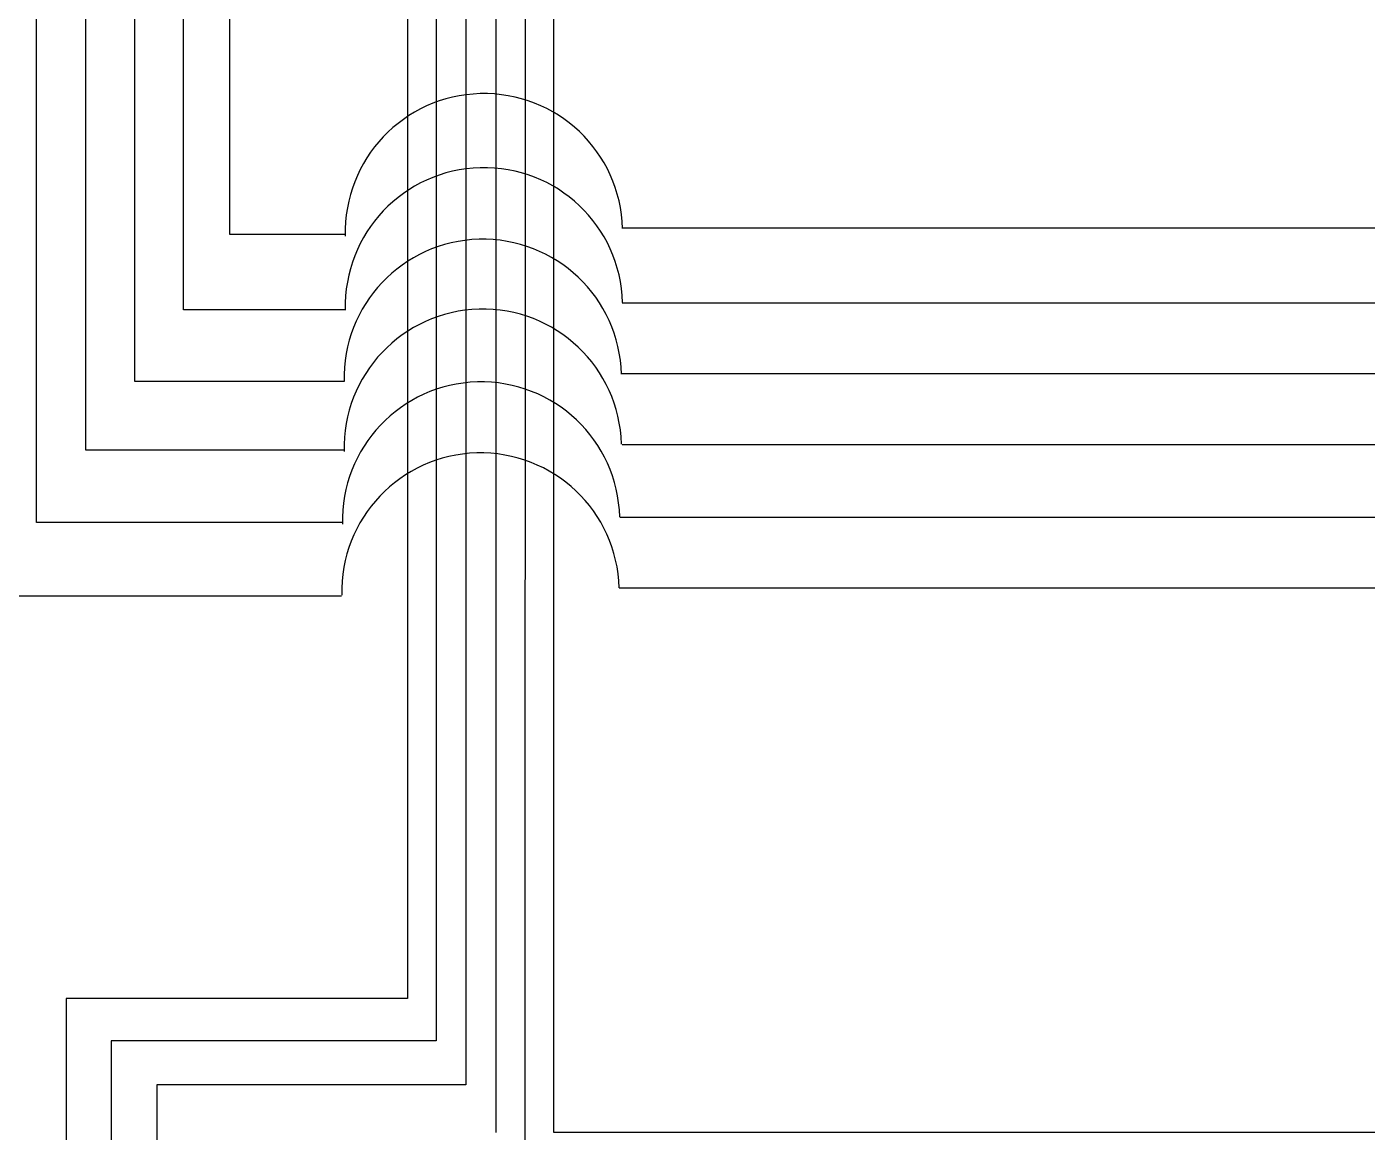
# Model space of a CAD drawing. Header units: inches. Extents: x 110042 to 357611, y 89798 to 292388.
# Drawn here: x 182766 to 203830, y 181194 to 198567 of the extents above; entities that cross this region are included whole.
import ezdxf

# ---------------------------------------------------------------- set-up
doc = ezdxf.new("R2010")
doc.units = ezdxf.units.IN
doc.header["$MEASUREMENT"] = 0

msp = doc.modelspace()

# ---------------------------------------------------------------- linework, layer by layer
at = {"color": 32, "true_color": 0xcd6928}
for p, q in [((182920, 190776), (182920, 262777)), ((183696, 191911), (183696, 262442)), ((184464, 192991), (184464, 262175)), ((185229, 194118), (185229, 261960)), ((185958, 195300), (185949, 261802)), ((187780, 195300), (185958, 195300)), ((231649, 195403), (192129, 195403)), ((230740, 194222), (192124, 194222)), ((187771, 194118), (185229, 194118)), ((187752, 192991), (184464, 192991)), ((229643, 193111), (192112, 193111)), ((187744, 191911), (183696, 191911)), ((228653, 191995), (192121, 191995)), ((227628, 190854), (192085, 190854)), ((187723, 190776), (182920, 190776)), ((187713, 189617), (182142, 189617)), ((226603, 189746), (192073, 189746))]:
    msp.add_line(p, q, dxfattribs=at)
at = {"color": 4}
for p, q in [((188749, 243132), (188749, 183296)), ((189200, 242722), (189200, 182630)), ((189667, 242301), (189667, 181939)), ((190138, 241895), (190138, 181191)), ((190601, 241473), (190594, 178180)), ((191035, 241083), (191043, 181197)), ((188749, 183296), (183387, 183296)), ((183387, 183296), (183387, 144471)), ((189200, 182630), (184090, 182630)), ((184090, 182630), (184090, 146760)), ((189667, 181939), (184809, 181939)), ((184809, 181939), (184809, 166938)), ((191043, 181197), (216003, 181197))]:
    msp.add_line(p, q, dxfattribs=at)
at = {"color": 32, "true_color": 0xcd6928}
for centre in [(189950, 195337), (189950, 194173), (189932, 193048), (189932, 191950), (189905, 190806), (189896, 189690)]:
    msp.add_arc(centre, 2180, 1.5361, 181.5361, dxfattribs=at)

doc.saveas('drawing.dxf')
